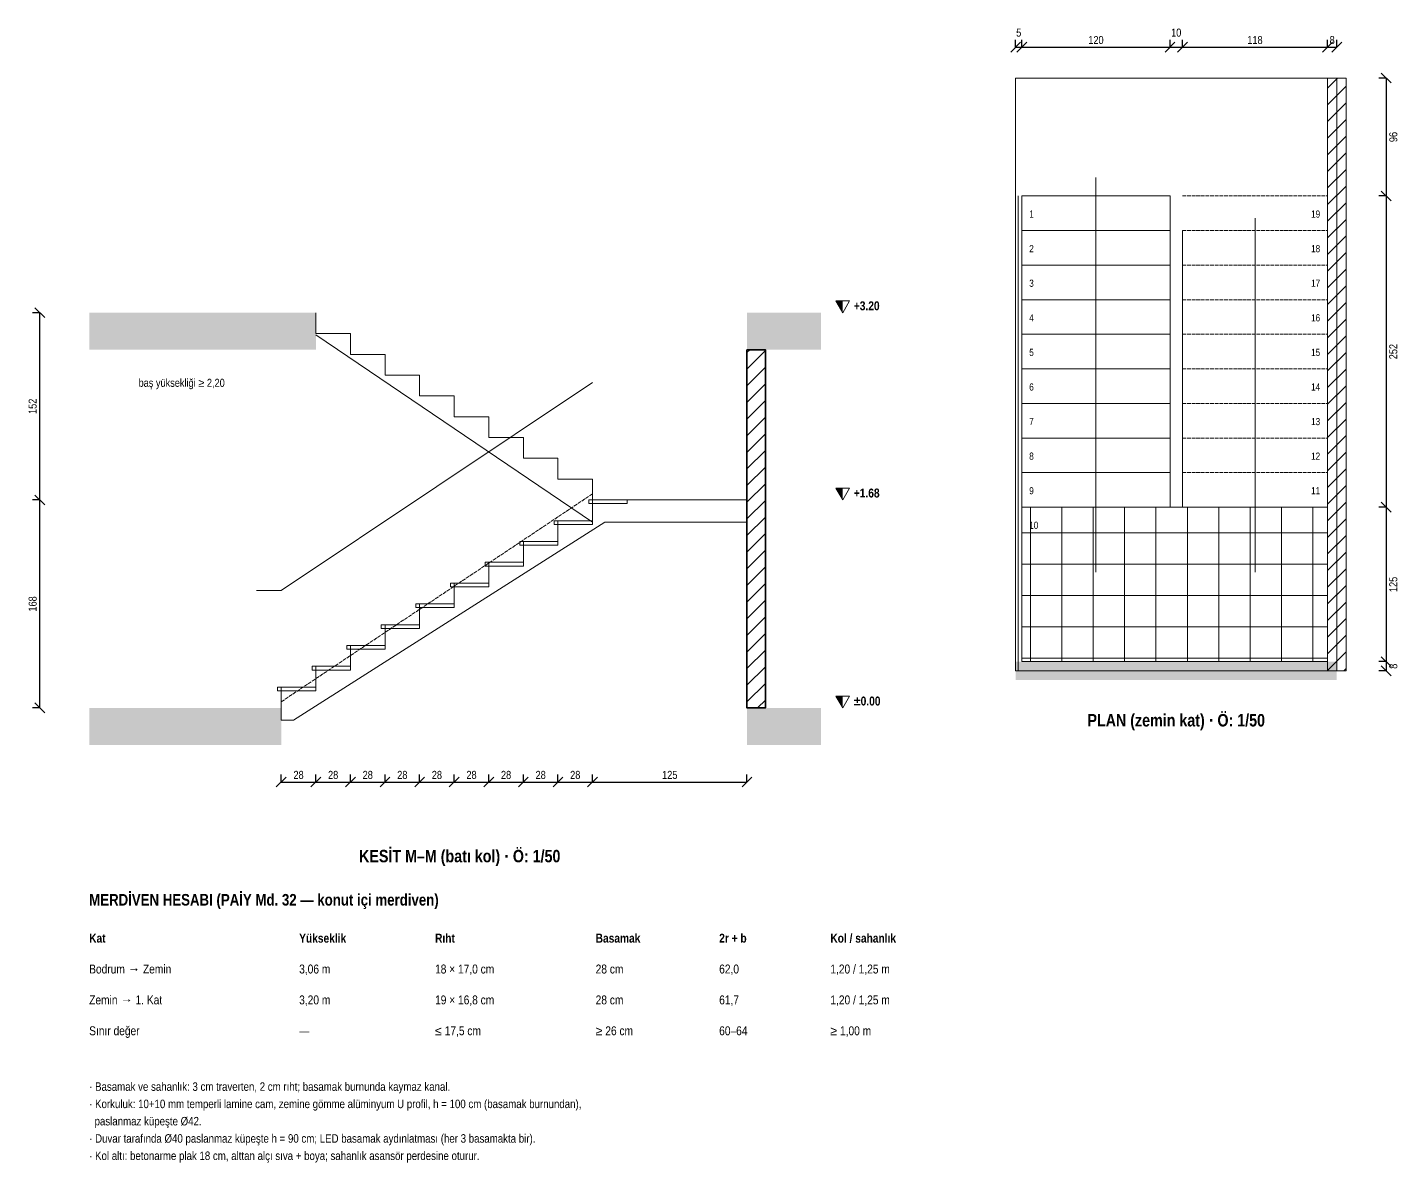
# Model space of a CAD drawing. Header units: centimetres. Extents: x -864 to 7399, y -55958 to -4337.
# Drawn here: x -50 to 1060, y -55958 to -55039 of the extents above; entities that cross this region are included whole.
import ezdxf
from ezdxf.enums import TextEntityAlignment as Align

# ---------------------------------------------------------------- set-up
doc = ezdxf.new("R2010")
doc.units = ezdxf.units.CM
doc.header["$LTSCALE"] = 0.25
doc.linetypes.add('ACAD_ISO02W100', pattern=[15, 12, -3])
for name, color, linetype, lineweight in [('M-GOST-DISOLCU', 40, 'Continuous', 9), ('M-GOST-KESITKOT', 46, 'Continuous', 9), ('M-GOST-MERDIVEPOZ', 145, 'Continuous', 9), ('M-GOST-TABLO', 1, 'Continuous', 9), ('M-KORK-CAM', 100, 'Continuous', 9), ('M-MERD-BETONARME', 6, 'Continuous', 18), ('M-MERD-BETONARME-2', 6, 'Continuous', 9), ('M-MERD-BETONARME-T', 8, 'Continuous', 5), ('M-TASI-BETONARME', 5, 'Continuous', 35), ('M-TASI-BETONARME-T', 250, 'Continuous', 5), ('M-ZMNK-DOGALTAS-T', 8, 'Continuous', 5)]:
    doc.layers.add(name, color=color, linetype=linetype, lineweight=lineweight)
doc.styles.add('YAZI', font='arialn.ttf')
doc.styles.add('YAZI-KALIN', font='arialnb.ttf')
doc.dimstyles.new('MIMARI-1-50', dxfattribs={"dimscale": 5, "dimtxt": 1.296, "dimasz": 2.5, "dimexe": 1.2, "dimexo": 0, "dimgap": 0.5, "dimtad": 1, "dimdec": 0, "dimtxsty": 'YAZI', "dimtsz": 0.8, "dimcen": 2.5, "dimclrd": 256, "dimclre": 256, "dimclrt": 256, "dimazin": 3, "dimtfac": 1, "dimtmove": 0, "dimatfit": 3, "dimarcsym": 0})

msp = doc.modelspace()

# ---------------------------------------------------------------- hatches: boundary and pattern name
at = {"layer": 'M-GOST-KESITKOT'}
h = msp.add_hatch(color=256, dxfattribs=at)
h.dxf.hatch_style = 1
h.paths.add_polyline_path([(604.5, -55260.5), (610, -55260.5), (610, -55270)])
h = msp.add_hatch(color=256, dxfattribs=at)
h.dxf.hatch_style = 1
h.paths.add_polyline_path([(604.5, -55412.1), (610, -55412.1), (610, -55421.6)])
h = msp.add_hatch(color=256, dxfattribs=at)
h.dxf.hatch_style = 1
h.paths.add_polyline_path([(604.5, -55580.5), (610, -55580.5), (610, -55590)])
at = {"layer": 'M-MERD-BETONARME-T'}
h = msp.add_hatch(dxfattribs=at)
h.set_pattern_fill('ANSI31', scale=3)
h.paths.add_polyline_path([(1002.5, -55080), (1017.5, -55080), (1017.5, -55560), (1002.5, -55560)])
h = msp.add_hatch(color=256, dxfattribs=at)
h.dxf.hatch_style = 1
h.paths.add_polyline_path([(750, -55552.5), (1010, -55552.5), (1010, -55567.5), (750, -55567.5)])
at = {"layer": 'M-TASI-BETONARME-T'}
h = msp.add_hatch(color=256, dxfattribs=at)
h.dxf.hatch_style = 1
h.paths.add_polyline_path([(0, -55270), (183.5, -55270), (183.5, -55300), (0, -55300)])
h = msp.add_hatch(color=256, dxfattribs=at)
h.dxf.hatch_style = 1
h.paths.add_polyline_path([(532.5, -55270), (592.5, -55270), (592.5, -55300), (532.5, -55300)])
h = msp.add_hatch(dxfattribs=at)
h.set_pattern_fill('ANSI31', scale=3)
h.paths.add_polyline_path([(532.5, -55300), (547.5, -55300), (547.5, -55590), (532.5, -55590)])
h = msp.add_hatch(color=256, dxfattribs=at)
h.dxf.hatch_style = 1
h.paths.add_polyline_path([(0, -55590), (155.5, -55590), (155.5, -55620), (0, -55620)])
h = msp.add_hatch(color=256, dxfattribs=at)
h.dxf.hatch_style = 1
h.paths.add_polyline_path([(532.5, -55590), (592.5, -55590), (592.5, -55620), (532.5, -55620)])
at = {"layer": 'M-ZMNK-DOGALTAS-T'}
h = msp.add_hatch(dxfattribs=at)
h.set_pattern_fill('NET', scale=8)
h.paths.add_polyline_path([(755, -55427.5), (1002.5, -55427.5), (1002.5, -55552.5), (755, -55552.5)])

# ---------------------------------------------------------------- linework, layer by layer
at = {"layer": 'M-GOST-KESITKOT'}
for points in [[(604.5, -55260.5), (615.5, -55260.5), (610, -55270)], [(604.5, -55412.1), (615.5, -55412.1), (610, -55421.6)], [(604.5, -55580.5), (615.5, -55580.5), (610, -55590)]]:
    msp.add_lwpolyline(points, close=True, dxfattribs=at)
at = {"layer": 'M-KORK-CAM'}
for p, q in [((155.5, -55495), (407.5, -55326.6)), ((135.5, -55495), (155.5, -55495))]:
    msp.add_line(p, q, dxfattribs=at)
at = {"layer": 'M-KORK-CAM', "linetype": 'ACAD_ISO02W100'}
msp.add_line((155.5, -55585), (407.5, -55416.6), dxfattribs=at)
at = {"layer": 'M-MERD-BETONARME'}
for p, q in [((815, -55160.5), (815, -55480)), ((752, -55175.5), (752, -55560)), ((755, -55175.5), (875, -55175.5)), ((755, -55175.5), (755, -55427.5)), ((875, -55175.5), (875, -55427.5)), ((943.8, -55480), (943.8, -55193.5)), ((755, -55203.5), (875, -55203.5)), ((885, -55203.5), (885, -55427.5)), ((1002.5, -55203.5), (1002.5, -55427.5)), ((755, -55231.5), (875, -55231.5)), ((755, -55259.5), (875, -55259.5)), ((755, -55287.5), (875, -55287.5)), ((755, -55315.5), (875, -55315.5)), ((755, -55343.5), (875, -55343.5)), ((755, -55371.5), (875, -55371.5)), ((755, -55399.5), (875, -55399.5)), ((755, -55427.5), (875, -55427.5))]:
    msp.add_line(p, q, dxfattribs=at)
at = {"layer": 'M-MERD-BETONARME', "linetype": 'ACAD_ISO02W100'}
for p, q in [((885, -55175.5), (1002.5, -55175.5)), ((885, -55203.5), (1002.5, -55203.5)), ((885, -55231.5), (1002.5, -55231.5)), ((885, -55259.5), (1002.5, -55259.5)), ((885, -55287.5), (1002.5, -55287.5)), ((885, -55315.5), (1002.5, -55315.5)), ((885, -55343.5), (1002.5, -55343.5)), ((885, -55371.5), (1002.5, -55371.5)), ((885, -55399.5), (1002.5, -55399.5)), ((885, -55427.5), (1002.5, -55427.5))]:
    msp.add_line(p, q, dxfattribs=at)
at = {"layer": 'M-MERD-BETONARME'}
for points in [[(750, -55080), (1010, -55080), (1010, -55560), (750, -55560)], [(1002.5, -55080), (1017.5, -55080), (1017.5, -55560), (1002.5, -55560)], [(155.5, -55590), (155.5, -55573.2), (183.5, -55573.2), (183.5, -55556.3), (211.5, -55556.3), (211.5, -55539.5), (239.5, -55539.5), (239.5, -55522.6), (267.5, -55522.6), (267.5, -55505.8), (295.5, -55505.8), (295.5, -55488.9), (323.5, -55488.9), (323.5, -55472.1), (351.5, -55472.1), (351.5, -55455.3), (379.5, -55455.3), (379.5, -55438.4), (407.5, -55438.4), (407.5, -55421.6), (407.5, -55421.6), (532.5, -55421.6), (532.5, -55439.6), (417.5, -55439.6), (165.5, -55600), (155.5, -55600)], [(404.5, -55421.6), (435.5, -55421.6), (435.5, -55424.6), (404.5, -55424.6)], [(755, -55427.5), (1002.5, -55427.5), (1002.5, -55552.5), (755, -55552.5)], [(376.5, -55438.4), (407.5, -55438.4), (407.5, -55441.4), (376.5, -55441.4)], [(348.5, -55455.3), (379.5, -55455.3), (379.5, -55458.3), (348.5, -55458.3)], [(320.5, -55472.1), (351.5, -55472.1), (351.5, -55475.1), (320.5, -55475.1)], [(292.5, -55488.9), (323.5, -55488.9), (323.5, -55491.9), (292.5, -55491.9)], [(264.5, -55505.8), (295.5, -55505.8), (295.5, -55508.8), (264.5, -55508.8)], [(236.5, -55522.6), (267.5, -55522.6), (267.5, -55525.6), (236.5, -55525.6)], [(208.5, -55539.5), (239.5, -55539.5), (239.5, -55542.5), (208.5, -55542.5)], [(180.5, -55556.3), (211.5, -55556.3), (211.5, -55559.3), (180.5, -55559.3)], [(152.5, -55573.2), (183.5, -55573.2), (183.5, -55576.2), (152.5, -55576.2)]]:
    msp.add_lwpolyline(points, close=True, dxfattribs=at)
at = {"layer": 'M-MERD-BETONARME-2'}
msp.add_line((407.5, -55439.6), (183.5, -55288), dxfattribs=at)
msp.add_lwpolyline([(407.5, -55421.6), (407.5, -55404.7), (379.5, -55404.7), (379.5, -55387.9), (351.5, -55387.9), (351.5, -55371.1), (323.5, -55371.1), (323.5, -55354.2), (295.5, -55354.2), (295.5, -55337.4), (267.5, -55337.4), (267.5, -55320.5), (239.5, -55320.5), (239.5, -55303.7), (211.5, -55303.7), (211.5, -55286.8), (183.5, -55286.8), (183.5, -55270), (183.5, -55270)], dxfattribs=at)
at = {"layer": 'M-TASI-BETONARME'}
msp.add_lwpolyline([(532.5, -55300), (547.5, -55300), (547.5, -55590), (532.5, -55590)], close=True, dxfattribs=at)

# ---------------------------------------------------------------- texts
at = {"layer": 'M-GOST-DISOLCU', "style": 'YAZI'}
msp.add_text('baş yüksekliği ≥ 2,20', height=6.48, dxfattribs=at).set_placement((40, -55330))
at = {"layer": 'M-GOST-DISOLCU', "style": 'YAZI-KALIN'}
msp.add_text('KESİT M–M (batı kol) · Ö: 1/50', height=10.08, dxfattribs=at).set_placement((300, -55715), align=Align.CENTER)
at = {"layer": 'M-GOST-KESITKOT', "style": 'YAZI-KALIN'}
for s, p in [('+3.20', (619, -55268)), ('+1.68', (619, -55419.6)), ('%%p0.00', (619, -55588))]:
    msp.add_text(s, height=7.2, dxfattribs=at).set_placement(p)
at = {"layer": 'M-GOST-MERDIVEPOZ', "style": 'YAZI'}
for s, p in [('1', (761, -55193)), ('2', (761, -55221)), ('3', (761, -55249)), ('4', (761, -55277)), ('5', (761, -55305)), ('6', (761, -55333)), ('7', (761, -55361)), ('8', (761, -55389)), ('9', (761, -55417)), ('10', (761, -55445))]:
    msp.add_text(s, height=5.76, dxfattribs=at).set_placement(p)
for s, p in [('19', (996.5, -55193)), ('18', (996.5, -55221)), ('17', (996.5, -55249)), ('16', (996.5, -55277)), ('15', (996.5, -55305)), ('14', (996.5, -55333)), ('13', (996.5, -55361)), ('12', (996.5, -55389)), ('11', (996.5, -55417))]:
    msp.add_text(s, height=5.76, dxfattribs=at).set_placement(p, align=Align.RIGHT)
at = {"layer": 'M-GOST-MERDIVEPOZ', "style": 'YAZI-KALIN'}
msp.add_text('PLAN (zemin kat) · Ö: 1/50', height=10.08, dxfattribs=at).set_placement((880, -55605), align=Align.CENTER)
at = {"layer": 'M-GOST-TABLO'}
for s, height, style, p in [('MERDİVEN HESABI (PAİY Md. 32 — konut içi merdiven)', 9.36, 'YAZI-KALIN', (0, -55750)), ('Kat', 7.2, 'YAZI-KALIN', (0, -55780)), ('Yükseklik', 7.2, 'YAZI-KALIN', (170, -55780)), ('Rıht', 7.2, 'YAZI-KALIN', (280, -55780)), ('Basamak', 7.2, 'YAZI-KALIN', (410, -55780)), ('2r + b', 7.2, 'YAZI-KALIN', (510, -55780)), ('Kol / sahanlık', 7.2, 'YAZI-KALIN', (600, -55780)), ('Bodrum → Zemin', 7.2, 'YAZI', (0, -55805)), ('3,06 m', 7.2, 'YAZI', (170, -55805)), ('18 × 17,0 cm', 7.2, 'YAZI', (280, -55805)), ('28 cm', 7.2, 'YAZI', (410, -55805)), ('62,0', 7.2, 'YAZI', (510, -55805)), ('1,20 / 1,25 m', 7.2, 'YAZI', (600, -55805)), ('Zemin → 1. Kat', 7.2, 'YAZI', (0, -55830)), ('3,20 m', 7.2, 'YAZI', (170, -55830)), ('19 × 16,8 cm', 7.2, 'YAZI', (280, -55830)), ('28 cm', 7.2, 'YAZI', (410, -55830)), ('61,7', 7.2, 'YAZI', (510, -55830)), ('1,20 / 1,25 m', 7.2, 'YAZI', (600, -55830)), ('Sınır değer', 7.2, 'YAZI', (0, -55855)), ('—', 7.2, 'YAZI', (170, -55855)), ('≤ 17,5 cm', 7.2, 'YAZI', (280, -55855)), ('≥ 26 cm', 7.2, 'YAZI', (410, -55855)), ('60–64', 7.2, 'YAZI', (510, -55855)), ('≥ 1,00 m', 7.2, 'YAZI', (600, -55855)), ('· Basamak ve sahanlık: 3 cm traverten, 2 cm rıht; basamak burnunda kaymaz kanal.', 6.84, 'YAZI', (0, -55900)), ('· Korkuluk: 10+10 mm temperli lamine cam, zemine gömme alüminyum U profil, h = 100 cm (basamak burnundan),', 6.84, 'YAZI', (0, -55914)), ('  paslanmaz küpeşte Ø42.', 6.84, 'YAZI', (0, -55928)), ('· Duvar tarafında Ø40 paslanmaz küpeşte h = 90 cm; LED basamak aydınlatması (her 3 basamakta bir).', 6.84, 'YAZI', (0, -55942)), ('· Kol altı: betonarme plak 18 cm, alttan alçı sıva + boya; sahanlık asansör perdesine oturur.', 6.84, 'YAZI', (0, -55956))]:
    msp.add_text(s, height=height, dxfattribs=dict(at, style=style)).set_placement(p)

# ---------------------------------------------------------------- dimensions: what is measured, and where the dimension line sits
at = {"layer": 'M-GOST-DISOLCU'}
for base, p1, p2 in [((750, -55055), (750, -55055), (755, -55055)), ((875, -55055), (875, -55055), (885, -55055)), ((755, -55055), (755, -55055), (875, -55055)), ((885, -55055), (885, -55055), (1002.5, -55055)), ((1002.5, -55055), (1002.5, -55055), (1010, -55055)), ((155.5, -55650), (155.5, -55650), (183.5, -55650)), ((183.5, -55650), (183.5, -55650), (211.5, -55650)), ((211.5, -55650), (211.5, -55650), (239.5, -55650)), ((239.5, -55650), (239.5, -55650), (267.5, -55650)), ((267.5, -55650), (267.5, -55650), (295.5, -55650)), ((295.5, -55650), (295.5, -55650), (323.5, -55650)), ((323.5, -55650), (323.5, -55650), (351.5, -55650)), ((351.5, -55650), (351.5, -55650), (379.5, -55650)), ((379.5, -55650), (379.5, -55650), (407.5, -55650)), ((407.5, -55650), (407.5, -55650), (532.5, -55650))]:
    msp.add_linear_dim(base=base, p1=p1, p2=p2, dimstyle='MIMARI-1-50', dxfattribs=at).render()
for base, p1, p2 in [((1050, -55080), (1050, -55080), (1050, -55175.5)), ((1050, -55175.5), (1050, -55175.5), (1050, -55427.5)), ((-40, -55421.6), (-40, -55421.6), (-40, -55270)), ((-40, -55590), (-40, -55590), (-40, -55421.6)), ((1050, -55427.5), (1050, -55427.5), (1050, -55552.5)), ((1050, -55552.5), (1050, -55552.5), (1050, -55560))]:
    msp.add_linear_dim(base=base, p1=p1, p2=p2, angle=90, dimstyle='MIMARI-1-50', dxfattribs=at).render()

doc.saveas('drawing.dxf')
